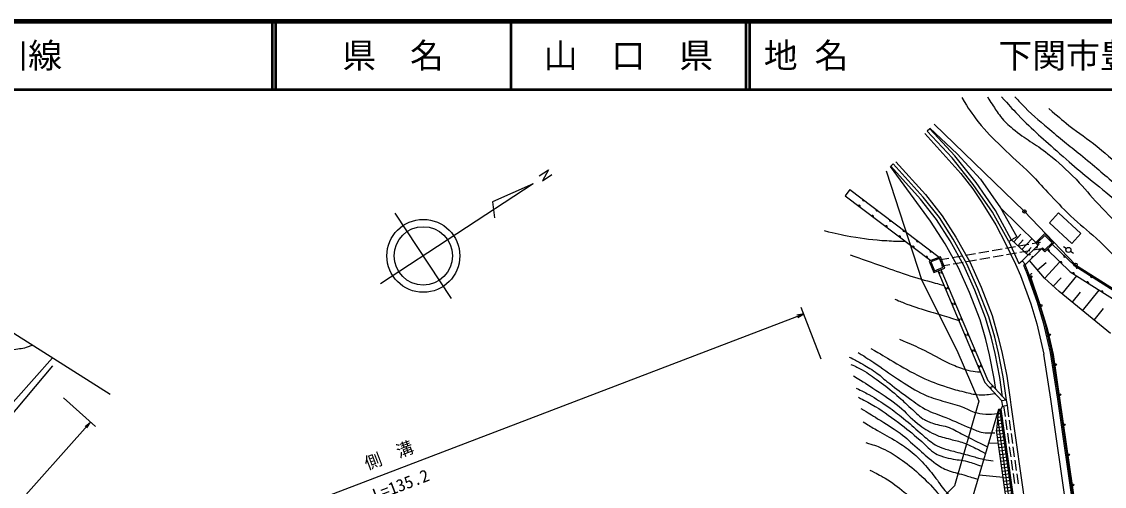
# Model space of a CAD drawing. Units: millimetres, scale not verified. Extents: x 40000 to 680000, y 20000 to 380000.
# Drawn here: x 260772 to 420675, y 311356 to 380000 of the extents above; entities that cross this region are included whole.
import ezdxf
from ezdxf.enums import TextEntityAlignment as Align

# ---------------------------------------------------------------- set-up
doc = ezdxf.new("R2010")
doc.units = ezdxf.units.MM
doc.header["$LTSCALE"] = 1000
for name, color, linetype, lineweight in [('M-BGD', 7, 'Continuous', 25), ('M-BMK-OTRS', 5, 'Continuous', 25), ('M-BMK-ROW', 30, 'Continuous', 25), ('M-BMK-SRVR', 3, 'Continuous', 25), ('M-STR-HTXT', 7, 'Continuous', 13), ('M-STR-STRC', 7, 'Continuous', 25), ('M-TTL', 2, 'Continuous', 140), ('M-TTL-LINE', 7, 'Continuous', 50)]:
    doc.layers.add(name, color=color, linetype=linetype, lineweight=lineweight)
doc.layers.add('M-TTL-TXT', color=7, linetype='Continuous')
doc.styles.add('ＭＳ ゴシック', font='')
doc.styles.get('ＭＳ ゴシック').set_extended_font_data('MS Gothic')

# ---------------------------------------------------------------- blocks, each defined once
blk = doc.blocks.new('open_arrow')
at = {"color": 0, "linetype": 'Continuous', "lineweight": -2}
blk.add_lwpolyline([(7.5, 1.25), (0, 0), (7.5, -1.25)], dxfattribs=at)

msp = doc.modelspace()

# ---------------------------------------------------------------- hatches: boundary and pattern name
at = {"layer": 'M-BGD'}
h = msp.add_hatch(dxfattribs=at)
h.set_pattern_fill('USER', color=256, style=0, pattern_type=2)
h.set_pattern_definition([(8, (406165, 312677), (-69.587, 495.134), []), (98, (406165, 312677), (-495.134, -69.587), [])])
h.paths.add_polyline_path([(406640, 306123), (404744, 319674), (405037, 322729), (405378, 322763), (407769, 305851)])

# ---------------------------------------------------------------- linework, layer by layer
for p, q in [((394884, 364186), (394518, 363846)), ((398216, 359860), (394518, 363846)), ((398596, 360187), (394884, 364186)), ((394922, 364243), (398956, 360461)), ((401325, 355960), (398216, 359860)), ((401727, 356258), (398596, 360187)), ((398956, 360461), (402394, 356744)), ((389507, 359004), (389071, 358613)), ((394976, 350518), (389071, 358613)), ((393524, 353771), (389134, 358670)), ((393906, 354093), (389507, 359004)), ((402394, 356744), (405338, 352509)), ((383110, 355207), (382415, 354291)), ((383110, 355207), (396272, 345206)), ((404155, 351851), (401325, 355960)), ((404581, 352114), (401727, 356258)), ((382415, 354291), (395031, 344705)), ((395907, 350759), (393524, 353771)), ((396315, 351050), (393906, 354093)), ((406546, 347502), (404155, 351851)), ((406984, 347743), (404581, 352114)), ((405338, 352509), (410532, 347365)), ((405338, 352509), (407756, 348216)), ((397179, 347197), (394976, 350518)), ((397910, 347632), (395907, 350759)), ((398340, 347888), (396315, 351050)), ((412559, 350280), (413921, 351762)), ((415858, 347246), (412559, 350280)), ((413921, 351762), (417221, 348728)), ((407287, 347462), (408350, 348607)), ((410532, 347365), (411897, 348707)), ((411897, 348707), (413234, 347348)), ((417221, 348728), (415858, 347246)), ((399153, 343611), (397179, 347197)), ((399915, 343989), (397910, 347632)), ((400363, 344212), (398340, 347888)), ((406984, 347743), (406546, 347502)), ((406546, 347502), (408059, 344277)), ((407756, 348216), (406981, 347762)), ((406981, 347762), (409403, 345495)), ((407891, 346900), (408685, 347753)), ((409514, 347071), (408036, 346817)), ((408496, 346338), (409969, 347922)), ((411047, 347126), (408525, 344666)), ((411222, 347365), (410007, 347156)), ((410903, 346987), (410532, 347365)), ((411895, 348425), (410815, 347362)), ((410815, 347362), (411047, 347126)), ((413234, 347348), (411868, 346005)), ((411871, 346288), (412951, 347350)), ((412951, 347350), (411895, 348425)), ((412991, 347108), (416332, 343918)), ((401630, 345714), (400152, 345459)), ((403601, 346053), (402123, 345799)), ((405572, 346392), (404094, 346138)), ((404247, 345251), (405725, 345505)), ((407543, 346732), (406065, 346477)), ((406218, 345590), (407696, 345845)), ((408189, 345930), (409667, 346184)), ((411558, 346606), (409035, 344143)), ((409101, 345776), (409890, 346625)), ((410160, 346269), (411375, 346478)), ((411868, 346005), (411415, 346466)), ((411558, 346606), (411871, 346288)), ((412206, 346337), (415650, 343048)), ((415047, 346468), (414618, 346725)), ((415689, 346081), (416117, 345822)), ((396461, 345282), (394793, 344609)), ((394793, 344609), (395470, 342934)), ((396350, 345022), (395054, 344498)), ((395054, 344498), (395580, 343194)), ((396877, 343718), (396350, 345022)), ((397137, 343607), (396461, 345282)), ((397688, 345035), (396473, 344826)), ((396626, 343939), (397841, 344148)), ((399659, 345374), (398181, 345120)), ((398334, 344233), (399812, 344487)), ((401544, 340322), (399915, 343989)), ((400305, 344572), (401783, 344827)), ((402006, 340514), (400363, 344212)), ((402276, 344912), (403754, 345166)), ((408059, 344277), (408525, 344666)), ((408525, 344666), (409035, 344143)), ((408916, 344119), (408730, 344045)), ((408730, 344045), (409219, 342822)), ((408916, 344119), (409406, 342893)), ((411856, 342104), (409632, 344725)), ((410805, 343343), (412064, 344411)), ((411876, 342086), (414120, 344509)), ((416332, 343918), (427038, 337093)), ((395470, 342934), (397137, 343607)), ((395580, 343194), (396877, 343718)), ((396100, 343188), (403046, 326714)), ((396545, 343368), (403456, 326977)), ((400759, 339996), (399153, 343611)), ((409219, 342822), (410762, 338568)), ((409406, 342893), (410952, 338631)), ((409726, 342475), (409739, 342575)), ((409736, 342399), (409726, 342475)), ((409775, 342286), (409736, 342399)), ((409739, 342575), (409762, 342646)), ((409762, 342646), (409804, 342708)), ((409775, 342286), (411068, 338525)), ((409804, 342708), (409875, 342780)), ((409875, 342780), (409941, 342819)), ((409941, 342819), (409983, 342833)), ((414426, 339772), (416606, 342439)), ((415650, 343048), (426454, 336161)), ((413982, 340135), (411856, 342104)), ((413139, 340916), (414309, 342179)), ((402317, 335967), (400759, 339996)), ((403123, 336241), (401544, 340322)), ((403597, 336402), (402006, 340514)), ((421572, 333929), (413982, 340135)), ((415938, 338536), (417175, 340048)), ((417450, 337299), (419924, 340324)), ((378829, 330124), (375913, 337759)), ((410762, 338568), (411646, 335583)), ((410952, 338631), (411839, 335634)), ((411068, 338525), (412235, 334691)), ((419166, 335896), (420569, 337612)), ((255352, 290631), (376269, 336825)), ((403180, 333028), (402317, 335967)), ((404001, 333250), (403123, 336241)), ((404484, 333380), (403597, 336402)), ((411646, 335583), (412687, 331132)), ((411839, 335634), (412883, 331170)), ((412235, 334691), (413140, 330809)), ((403733, 330786), (403180, 333028)), ((404563, 330969), (404001, 333250)), ((405051, 331077), (404484, 333380)), ((405749, 327511), (405051, 331077)), ((412687, 331132), (413775, 324231)), ((412883, 331170), (413972, 324262)), ((254543, 318185), (265312, 330333)), ((404418, 327281), (403733, 330786)), ((405255, 327429), (404563, 330969)), ((413140, 330809), (416535, 307109)), ((265326, 329158), (258692, 321223)), ((403046, 326714), (405550, 323986)), ((403456, 326977), (406122, 324072)), ((404662, 325663), (404418, 327281)), ((405654, 324582), (405255, 327429)), ((406228, 324086), (405749, 327511)), ((405609, 323224), (405378, 322763)), ((406240, 324092), (405494, 323977)), ((405494, 323977), (405609, 323224)), ((405609, 323224), (406355, 323339)), ((406060, 321668), (405835, 323259)), ((406355, 323339), (406240, 324092)), ((406589, 321642), (406349, 323338)), ((413775, 324231), (416329, 306186)), ((413973, 324259), (416514, 306309)), ((405037, 322729), (400719, 308059)), ((405037, 322729), (404744, 319674)), ((405378, 322763), (405037, 322729)), ((405378, 322763), (407769, 305851)), ((406340, 319688), (406130, 321173)), ((406869, 319661), (406659, 321147)), ((404018, 319266), (404509, 319258)), ((406640, 306123), (404744, 319674)), ((406619, 317707), (406410, 319192)), ((407148, 317681), (406938, 319166)), ((403575, 317761), (405017, 317725)), ((406899, 315727), (406689, 317212)), ((407428, 315701), (407218, 317186)), ((402854, 315314), (404271, 315143)), ((407179, 313747), (406969, 315232)), ((407708, 313720), (407498, 315206)), ((402188, 313050), (405720, 312699)), ((407459, 311766), (407249, 313251)), ((407988, 311740), (407778, 313225))]:
    msp.add_line(p, q, dxfattribs=at)
for centre, radius in [((415368, 346275), 375), ((409893, 342327), 125), ((411337, 338072), 125), ((412582, 333752), 125), ((413476, 329345), 125), ((414113, 324902), 125), ((414749, 320458), 125), ((415386, 316014), 125), ((416022, 311570), 125)]:
    msp.add_circle(centre, radius, dxfattribs=at)
for centre, start, end in [((385101, 353694), 142.77149, 322.77149), ((384467, 352732), 322.77149, 142.77149), ((387092, 352182), 142.77149, 322.77149), ((386457, 351219), 322.77149, 142.77149), ((389082, 350669), 142.77149, 322.77149), ((388448, 349707), 322.77149, 142.77149), ((391073, 349157), 142.77149, 322.77149), ((390439, 348194), 322.77149, 142.77149), ((393063, 347644), 142.77149, 322.77149), ((392429, 346682), 322.77149, 142.77149), ((395054, 346132), 142.77149, 322.77149), ((409599, 345713), 224.30286, 44.30286), ((410672, 346761), 224.30286, 44.30286), ((411167, 346223), 44.30285, 224.30285), ((412427, 346126), 316.32237, 136.32237), ((414799, 345382), 136.32236, 316.32236), ((394420, 345169), 322.77149, 142.77149), ((410094, 345175), 44.30285, 224.30285), ((414235, 344399), 316.32237, 136.32237), ((416652, 343713), 147.48407, 327.48407), ((396247, 342839), 292.86007, 112.86007), ((396695, 343012), 112.86007, 292.86007), ((416108, 342756), 327.48407, 147.48407), ((418761, 342370), 147.48407, 327.48407), ((397219, 340535), 292.86007, 112.86007), ((397666, 340709), 112.86007, 292.86007), ((418216, 341412), 327.48407, 147.48407), ((420324, 340068), 327.48407, 147.48407), ((398190, 338232), 292.86007, 112.86007), ((398638, 338405), 112.86007, 292.86007), ((399161, 335928), 292.86007, 112.86007), ((399609, 336101), 112.86007, 292.86007), ((400132, 333624), 292.86007, 112.86007), ((400580, 333798), 112.86007, 292.86007), ((401103, 331321), 292.86007, 112.86007), ((401551, 331494), 112.86007, 292.86007), ((402075, 329017), 292.86007, 112.86007), ((402522, 329191), 112.86007, 292.86007), ((404162, 326207), 132.54757, 312.54757), ((403859, 325827), 312.54756, 132.54756)]:
    msp.add_arc(centre, 150, start, end, dxfattribs=at)
for points, knots in [([(399630, 368786), (400661, 367062), (401005, 366522), (402048, 365189), (403265, 363632), (404120, 362904), (405522, 361511), (407153, 359889), (408176, 359094), (409806, 357471), (410822, 356458), (411323, 355826), (412313, 354787), (413625, 353412), (414325, 352604), (415700, 351292), (417126, 349931), (418058, 349316), (419510, 347984), (420998, 346620), (421721, 345740), (423203, 344370), (424241, 343411), (424847, 342899), (425924, 341983), (427131, 340956), (427838, 340416), (429047, 339390), (430201, 338410), (430852, 337865), (431973, 336847), (433077, 335844), (433649, 335233), (434746, 334223), (435787, 333265), (436477, 332840), (437455, 331818), (438095, 331150), (438318, 330902), (439018, 330039)], [0, 0, 0, 0, 1, 1, 1, 2, 2, 2, 3, 3, 3, 4, 4, 4, 5, 5, 5, 6, 6, 6, 7, 7, 7, 8, 8, 8, 9, 9, 9, 10, 10, 10, 11, 11, 11, 12, 12, 12, 13, 13, 13, 13]), ([(403406, 368888), (403744, 368361), (403833, 368226), (404110, 367804), (404587, 367081), (404823, 366653), (405354, 365969), (405962, 365186), (406408, 364830), (407168, 364191), (409072, 362592), (410395, 362029), (412345, 360485), (414062, 359125), (414950, 358264), (416493, 356709), (417869, 355322), (418481, 354395), (419837, 352987), (421316, 351452), (422135, 350578), (423718, 349152), (424715, 348254), (425298, 347776), (426352, 346947), (427796, 345810), (428722, 345324), (430122, 344134), (431731, 342765), (432396, 341725), (434076, 340443), (436121, 338883), (437415, 338213), (439635, 336912), (441110, 336048), (441920, 335519), (443478, 334814), (445142, 334061), (446220, 333963), (447821, 333084), (448858, 332514), (449332, 332016), (450232, 331248), (451362, 330282), (451839, 329570), (452964, 328599), (454345, 327408), (455254, 326908), (456671, 325760), (457813, 324834), (458183, 324520), (459547, 323335)], [0, 0, 0, 0, 1, 1, 1, 2, 2, 2, 3, 3, 3, 4, 4, 4, 5, 5, 5, 6, 6, 6, 7, 7, 7, 8, 8, 8, 9, 9, 9, 10, 10, 10, 11, 11, 11, 12, 12, 12, 13, 13, 13, 14, 14, 14, 15, 15, 15, 16, 16, 16, 17, 17, 17, 17]), ([(405480, 368916), (406615, 367614), (406955, 367266), (407934, 366240), (410206, 363856), (411651, 362692), (414104, 360495), (416678, 358189), (418224, 357018), (420887, 354817), (424189, 352087), (425951, 350445), (429382, 347880), (432626, 345455), (434528, 344210), (437895, 341960), (441698, 339419), (443864, 338049), (447728, 335601), (450606, 333778), (452251, 332808), (455142, 331006), (457459, 329563), (458798, 328819), (461066, 327301), (462598, 326276), (463404, 325626), (464897, 324545), (467208, 322871), (467930, 322331), (470785, 320221)], [0, 0, 0, 0, 1, 1, 1, 2, 2, 2, 3, 3, 3, 4, 4, 4, 5, 5, 5, 6, 6, 6, 7, 7, 7, 8, 8, 8, 9, 9, 9, 10, 10, 10, 10]), ([(407463, 368916), (408135, 368161), (408340, 367959), (408922, 367365), (410381, 365875), (411325, 365170), (412905, 363808), (414780, 362192), (415918, 361391), (417824, 359809), (419899, 358086), (421028, 357080), (423100, 355354), (425490, 353364), (426791, 352202), (429254, 350304), (431813, 348332), (433281, 347269), (435965, 345471), (438509, 343767), (440019, 342944), (442617, 341323), (445300, 339649), (446792, 338694), (449485, 337037), (452766, 335018), (454623, 333918), (457913, 331913), (460335, 330437), (461725, 329662), (464111, 328129), (464717, 327739), (464915, 327616), (465659, 327124)], [0, 0, 0, 0, 1, 1, 1, 2, 2, 2, 3, 3, 3, 4, 4, 4, 5, 5, 5, 6, 6, 6, 7, 7, 7, 8, 8, 8, 9, 9, 9, 10, 10, 10, 11, 11, 11, 11]), ([(412499, 367163), (413893, 365949), (414278, 365626), (415450, 364680), (417037, 363399), (418036, 362822), (419619, 361538), (421361, 360124), (422251, 359229), (423989, 357811), (426333, 355899), (427675, 354861), (430101, 353054), (432500, 351267), (433832, 350246), (436314, 348576), (439322, 346551), (441094, 345549), (444151, 343598), (446425, 342147), (447701, 341338), (449964, 339868), (452521, 338207), (453908, 337206), (456485, 335575), (459274, 333809), (460851, 332843), (463703, 331181), (466132, 329765), (466931, 329319), (469974, 327648)], [0, 0, 0, 0, 1, 1, 1, 2, 2, 2, 3, 3, 3, 4, 4, 4, 5, 5, 5, 6, 6, 6, 7, 7, 7, 8, 8, 8, 9, 9, 9, 10, 10, 10, 10]), ([(379288, 349129), (381139, 348671), (381676, 348554), (383224, 348279), (385280, 347914), (386448, 347770), (388532, 347648), (389605, 347586), (389975, 347563), (391283, 347553)], [0, 0, 0, 0, 1, 1, 1, 2, 2, 2, 3, 3, 3, 3]), ([(383138, 345537), (385166, 344837), (385676, 344660), (387301, 344092), (388960, 343511), (389875, 343144), (391545, 342595), (393146, 342069), (394062, 341831), (395689, 341390), (396203, 341251), (396367, 341205), (397006, 341040)], [0, 0, 0, 0, 1, 1, 1, 2, 2, 2, 3, 3, 3, 4, 4, 4, 4]), ([(389726, 339012), (390560, 338648), (390797, 338557), (391493, 338290), (392836, 337773), (393622, 337580), (394994, 337151), (396058, 336818), (396663, 336663), (397726, 336329), (398299, 336149), (398481, 336092), (399189, 335861)], [0, 0, 0, 0, 1, 1, 1, 2, 2, 2, 3, 3, 3, 4, 4, 4, 4]), ([(390418, 333077), (391965, 332447), (392394, 332265), (393632, 331680), (395066, 331001), (395798, 330479), (397230, 329794), (398073, 329391), (398553, 329178), (399429, 328854), (399999, 328644), (400326, 328532), (400923, 328419), (401488, 328313), (401710, 328302), (402387, 328276)], [0, 0, 0, 0, 1, 1, 1, 2, 2, 2, 3, 3, 3, 4, 4, 4, 5, 5, 5, 5]), ([(255816, 331548), (256760, 331493), (257029, 331475), (257807, 331485), (258513, 331495), (258913, 331479), (259611, 331580), (260468, 331703), (260968, 331723), (261786, 332006), (262005, 332081), (262089, 332105), (262340, 332215)], [0, 0, 0, 0, 1, 1, 1, 2, 2, 2, 3, 3, 3, 4, 4, 4, 4]), ([(384319, 331142), (385617, 330302), (385949, 330083), (386985, 329393), (388428, 328434), (389185, 327819), (390650, 326895), (391925, 326091), (392618, 325591), (393982, 324950), (395048, 324449), (395706, 324312), (396825, 323944), (397922, 323582), (398580, 323512), (399664, 323111), (400378, 322847), (400721, 322553), (401446, 322322), (402092, 322116), (402478, 322059), (403155, 322017), (403868, 321972), (404158, 322016), (404980, 322131)], [0, 0, 0, 0, 1, 1, 1, 2, 2, 2, 3, 3, 3, 4, 4, 4, 5, 5, 5, 6, 6, 6, 7, 7, 7, 8, 8, 8, 8]), ([(386207, 331741), (387778, 330794), (388190, 330549), (389476, 329810), (391094, 328879), (391972, 328298), (393658, 327496), (395095, 326813), (395941, 326514), (397447, 326003), (398417, 325674), (398979, 325546), (399976, 325310), (400823, 325110), (401296, 324945), (402164, 324891), (403094, 324833), (403483, 324906), (404541, 325084)], [0, 0, 0, 0, 1, 1, 1, 2, 2, 2, 3, 3, 3, 4, 4, 4, 5, 5, 5, 6, 6, 6, 6]), ([(383007, 330458), (383821, 330045), (384041, 329927), (384690, 329561), (385565, 329069), (386054, 328787), (386883, 328220), (387584, 327739), (387901, 327367), (388571, 326843), (389708, 325954), (390344, 325453), (391520, 324615), (392562, 323872), (393102, 323378), (394228, 322768), (395357, 322157), (396084, 322017), (397268, 321523), (398707, 320922), (399485, 320517), (400939, 319952), (401644, 319679), (402022, 319429), (402771, 319322), (403254, 319253), (403460, 319240), (404018, 319266)], [0, 0, 0, 0, 1, 1, 1, 2, 2, 2, 3, 3, 3, 4, 4, 4, 5, 5, 5, 6, 6, 6, 7, 7, 7, 8, 8, 8, 9, 9, 9, 9]), ([(383255, 329360), (384045, 329014), (384279, 328895), (384911, 328550), (385902, 328009), (386405, 327613), (387317, 326946), (388410, 326146), (388999, 325666), (390032, 324790), (390868, 324083), (391295, 323640), (392112, 322911), (392800, 322297), (393109, 321849), (393887, 321353), (394450, 320994), (394811, 320863), (395442, 320644), (396322, 320340), (396888, 320398), (397748, 320042), (398610, 319686), (399038, 319370), (399870, 318948), (401244, 318252), (401692, 318043), (403414, 317216)], [0, 0, 0, 0, 1, 1, 1, 2, 2, 2, 3, 3, 3, 4, 4, 4, 5, 5, 5, 6, 6, 6, 7, 7, 7, 8, 8, 8, 9, 9, 9, 9]), ([(383634, 327676), (385240, 326697), (385675, 326429), (386948, 325576), (388315, 324660), (389103, 324169), (390380, 323130), (391487, 322229), (391948, 321539), (393072, 320659), (394001, 319931), (394558, 319551), (395621, 319040), (396477, 318628), (397035, 318594), (397945, 318325), (398699, 318102), (399141, 318040), (399883, 317780), (400624, 317519), (401013, 317303), (401719, 316956), (402274, 316683), (402457, 316587), (403122, 316224)], [0, 0, 0, 0, 1, 1, 1, 2, 2, 2, 3, 3, 3, 4, 4, 4, 5, 5, 5, 6, 6, 6, 7, 7, 7, 8, 8, 8, 8]), ([(384044, 325859), (384941, 325432), (385194, 325298), (385911, 324902), (387042, 324278), (387636, 323856), (388704, 323128), (389640, 322490), (390139, 322096), (391024, 321389), (392015, 320596), (392508, 320078), (393478, 319260), (394202, 318648), (394564, 318244), (395356, 317724), (395841, 317406), (396132, 317248), (396673, 317040), (397443, 316743), (397912, 316690), (398708, 316470), (399646, 316212), (400176, 316084), (401111, 315820), (401793, 315627), (402011, 315564), (402854, 315314)], [0, 0, 0, 0, 1, 1, 1, 2, 2, 2, 3, 3, 3, 4, 4, 4, 5, 5, 5, 6, 6, 6, 7, 7, 7, 8, 8, 8, 9, 9, 9, 9]), ([(384349, 324507), (385257, 324071), (385516, 323921), (386245, 323511), (387897, 322581), (388727, 321898), (390254, 320774), (391535, 319831), (392224, 319262), (393429, 318225), (394239, 317528), (394592, 317012), (395466, 316398), (395847, 316131), (396085, 316006), (396521, 315842), (397089, 315629), (397434, 315587), (398027, 315457), (398967, 315251), (399521, 315265), (400452, 315021), (401292, 314800), (401593, 314689), (402560, 314314)], [0, 0, 0, 0, 1, 1, 1, 2, 2, 2, 3, 3, 3, 4, 4, 4, 5, 5, 5, 6, 6, 6, 7, 7, 7, 8, 8, 8, 8]), ([(384718, 322867), (385921, 322141), (386232, 321950), (387193, 321348), (388501, 320529), (389270, 320121), (390511, 319203), (391551, 318433), (392037, 317881), (393019, 317039), (393981, 316214), (394457, 315671), (395490, 314937), (396206, 314428), (396611, 314123), (397422, 313786), (398361, 313396), (398943, 313335), (399916, 313039), (400730, 312792), (400986, 312714), (401997, 312401)], [0, 0, 0, 0, 1, 1, 1, 2, 2, 2, 3, 3, 3, 4, 4, 4, 5, 5, 5, 6, 6, 6, 7, 7, 7, 7]), ([(385033, 320897), (385862, 320375), (386083, 320241), (386763, 319832), (387883, 319160), (388555, 318858), (389670, 318177), (390612, 317601), (391164, 317303), (392021, 316607), (392857, 315930), (393273, 315486), (394007, 314699), (394753, 313898), (395116, 313399), (395792, 312538), (396413, 311748), (396669, 311230), (397344, 310487), (397703, 310091), (397935, 309895), (398362, 309574), (398744, 309287), (398978, 309149), (399410, 308946), (399943, 308696), (400184, 308655), (400851, 308506)], [0, 0, 0, 0, 1, 1, 1, 2, 2, 2, 3, 3, 3, 4, 4, 4, 5, 5, 5, 6, 6, 6, 7, 7, 7, 8, 8, 8, 9, 9, 9, 9]), ([(385466, 317823), (386597, 317488), (386960, 317369), (387870, 316961), (388923, 316487), (389481, 316139), (390433, 315485), (391609, 314677), (392236, 314172), (393291, 313213), (394406, 312200), (394987, 311583), (395999, 310466), (397080, 309272), (397421, 308825), (398619, 307280)], [0, 0, 0, 0, 1, 1, 1, 2, 2, 2, 3, 3, 3, 4, 4, 4, 5, 5, 5, 5]), ([(386038, 313765), (387113, 313239), (387429, 313067), (388282, 312553), (389455, 311846), (390062, 311365), (391134, 310513), (391940, 309872), (392410, 309522), (393107, 308765), (393655, 308170), (393970, 307832), (394400, 307145), (394719, 306635), (394870, 306326), (395081, 305761), (395303, 305168), (395346, 304920), (395482, 304190)], [0, 0, 0, 0, 1, 1, 1, 2, 2, 2, 3, 3, 3, 4, 4, 4, 5, 5, 5, 6, 6, 6, 6])]:
    msp.add_open_spline(points, degree=3, knots=knots, dxfattribs=at)
at = {"layer": 'M-BMK-OTRS'}
msp.add_line((273841, 324931), (244478, 343529), dxfattribs=at)
at = {"layer": 'M-BMK-ROW'}
for p, q in [((395541, 364835), (408817, 352004)), ((388432, 357965), (393723, 341745)), ((408817, 352004), (416424, 344082)), ((416424, 344082), (428175, 336611)), ((393723, 341745), (398890, 331478)), ((398890, 331478), (402146, 323924)), ((402146, 323924), (398567, 311440)), ((391524, 304503), (398567, 311440))]:
    msp.add_line(p, q, dxfattribs=at)
for centre in [(408869, 351972), (416424, 344082)]:
    msp.add_circle(centre, 250, dxfattribs=at)
at = {"layer": 'M-BMK-SRVR'}
for p, q in [((337210, 357221), (338599, 358134)), ((338599, 358134), (337680, 356497)), ((337680, 356497), (339070, 357421)), ((336297, 356058), (313791, 341262)), ((336297, 356058), (330303, 353407)), ((330303, 353407), (330587, 351015)), ((324235, 339104), (315950, 351707))]:
    msp.add_line(p, q, dxfattribs=at)
for radius in [5387, 4309]:
    msp.add_circle((320092, 345405), radius, dxfattribs=at)
at = {"layer": 'M-STR-HTXT'}
for p, q in [((266951, 324419), (271699, 320186)), ((237148, 282937), (270952, 320852))]:
    msp.add_line(p, q, dxfattribs=at)
at = {"layer": 'M-STR-STRC'}
for p, q in [((394181, 363483), (399458, 357572)), ((389875, 359304), (394256, 354445)), ((399458, 357572), (401232, 355294)), ((401232, 355294), (402514, 353387)), ((394256, 354445), (396701, 351332)), ((402514, 353387), (404649, 349998)), ((396701, 351332), (398747, 348154)), ((404649, 349998), (406053, 347247)), ((398747, 348154), (400795, 344501)), ((406053, 347247), (407549, 344159)), ((400795, 344501), (402499, 340773)), ((407549, 344159), (408281, 342515)), ((408281, 342515), (409824, 338325)), ((402499, 340773), (404084, 336617)), ((409824, 338325), (410693, 335370)), ((404084, 336617), (404967, 333533)), ((410693, 335370), (411738, 330899)), ((404967, 333533), (405551, 331231)), ((405551, 331231), (406259, 327609)), ((412779, 324245), (411738, 330899)), ((406259, 327609), (406754, 324171)), ((406754, 324171), (406870, 323415)), ((406870, 323415), (409875, 302084)), ((415830, 302800), (412779, 324245))]:
    msp.add_line(p, q, dxfattribs=at)
at = {"layer": 'M-TTL'}
msp.add_line((680000, 380000), (40000, 380000), dxfattribs=at)
at = {"layer": 'M-TTL-LINE'}
for p, q in [((297750, 380000), (297750, 370000)), ((298250, 380000), (298250, 370000)), ((333000, 380000), (333000, 370000)), ((367750, 380000), (367750, 370000)), ((368250, 380000), (368250, 370000)), ((40000, 370000), (680000, 370000))]:
    msp.add_line(p, q, dxfattribs=at)

# ---------------------------------------------------------------- block references
at = {"layer": 'M-BGD', "xscale": 133, "yscale": 133, "rotation": 200.9}
msp.add_blockref('open_arrow', (376269, 336825), dxfattribs=at)
at = {"layer": 'M-STR-HTXT', "xscale": 133, "yscale": 133, "rotation": 228.3}
msp.add_blockref('open_arrow', (270952, 320852), dxfattribs=at)

# ---------------------------------------------------------------- texts
at = {"layer": 'M-BGD', "style": 'ＭＳ ゴシック'}
msp.add_text('側\u3000溝', height=1833, rotation=20.908, dxfattribs=at).set_placement((315018, 315948), align=Align.MIDDLE_CENTER)
msp.add_text('L=135.2', height=1833, rotation=20.908, dxfattribs=at).set_placement((317288, 310187), align=Align.BOTTOM_CENTER)
at = {"layer": 'M-TTL-TXT', "style": 'ＭＳ ゴシック'}
for s, p in [('主要地方道豊浦菊川線', (216734, 375000)), ('地 名', (370380, 375000)), ('下関市豊浦町大字小串', (405024, 375000))]:
    msp.add_text(s, height=3666, dxfattribs=at).set_placement(p, align=Align.MIDDLE_LEFT)
for s, p in [('県\u3000名', (315625, 375000)), ('山\u3000口\u3000県', (350375, 375000))]:
    msp.add_text(s, height=3666, dxfattribs=at).set_placement(p, align=Align.MIDDLE_CENTER)

doc.saveas('drawing.dxf')
